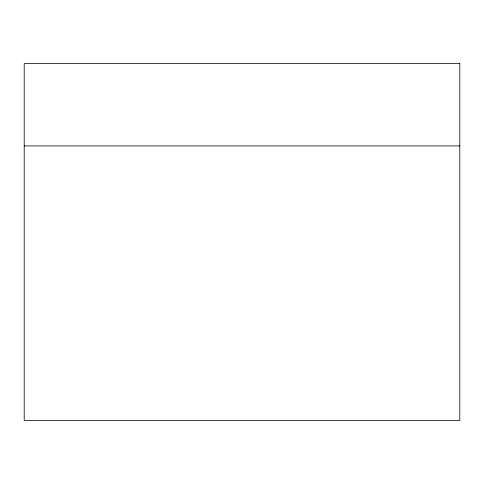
<?xml version="1.0" encoding="UTF-8"?>
<svg xmlns="http://www.w3.org/2000/svg" width="484" height="484" viewBox="0 0 484 484"><rect width="100%" height="100%" fill="white"/><g stroke="black" fill="none" stroke-linecap="round" stroke-linejoin="round"><path stroke-width="0.73" d="M24.2 145.914L459.8 145.914M459.8 63.549L24.2 63.549L24.2 420.451L459.8 420.451L459.8 63.549"/></g></svg>
